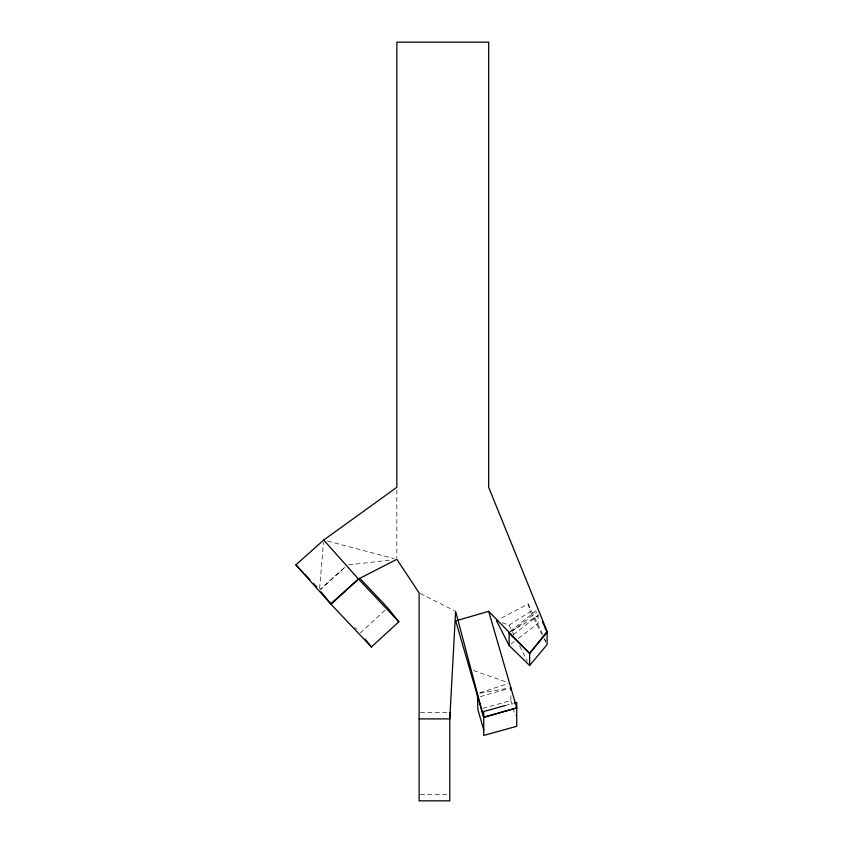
<?xml version="1.0" encoding="UTF-8"?>
<svg xmlns="http://www.w3.org/2000/svg" width="843" height="843" viewBox="0 0 843 843"><rect width="100%" height="100%" fill="white"/><g stroke="black" fill="none" stroke-linecap="round" stroke-linejoin="round"><path stroke-width="0.63" stroke-dasharray="4.21 3.16" d="M319.592 588.54L323.48 542.671M319.866 590.279L345.409 566.781L320.435 588.994M360.224 633.019L385.757 609.521M510.141 631.555L536.064 610.68M512.249 631.007L537.023 612.029M513.282 634.653L538.055 615.675L509.151 632.355M511.216 643.936L514.314 641.555M518.434 638.393L538.055 623.367L538.055 612.345M502.175 622.703L509.024 625.179L530.3 611.66L528.171 603.988L498.719 619.457M479.888 692.777L508.287 683.557M480.341 696.634L508.424 688.478M482.976 708.289L510.869 700.554L510.869 692.883M505.305 705.507L512.913 703.389M479.994 693.136L509.583 687.993M348.602 564.884L390.32 560.058M420.415 712.525L447.222 712.525M420.415 794.485L447.222 794.485M327.495 541.037L394.324 558.635M473.555 670.533L507.043 682.282M420.278 593.514L454.472 610.743M354.84 627.318L356.631 629.226M528.171 603.988L542.586 633.989M530.3 611.66L541.891 634.379M544.209 638.92L545.948 642.324M509.024 625.179L513.735 634.4M519.615 645.928L527.265 660.912M544.599 638.699L545.6 641.059M510.869 700.554L512.692 706.845M513.06 708.109L515.252 715.665M396.842 489.931L396.842 557.992"/><path stroke-width="1.26" d="M496.453 620.648L509.151 645.517L529.625 665.527L529.625 653.399L547.107 631.396L488.677 487.317L488.677 42.15L396.842 42.15L396.842 487.317L323.712 540.047L295.893 564.863L330.667 603.841L358.486 579.025L396.842 559.299L419.129 592.935L419.129 800.85L449.783 800.85L449.783 712.525M509.151 633.388L529.625 653.399L547.107 632.471L542.586 621.849M529.625 665.527L547.107 644.6L547.107 631.396M359.845 578.33L387.643 607.782L398.834 621.776L371.405 647.013L331.057 604.273L358.486 579.025L323.712 540.047M488.677 611.312L455.705 620.88L483.756 717.498L516.717 707.93L488.677 611.312L529.625 653.399M505.305 705.507L483.756 711.492L483.756 735.444L516.717 726.287L516.717 702.335L514.177 703.041M483.756 717.077L516.717 707.93M419.129 718.9L449.783 718.9L455.61 611.312L483.756 717.498M358.486 579.025L398.834 621.776M295.893 564.863L302.879 572.271M304.629 574.115L309.866 579.668M313.364 583.377L316.852 587.076M365.019 639.015L371.405 647.013M321.078 591.849L331.057 604.273M483.756 729.848L477.907 709.701L477.412 693.578M510.869 687.772L510.869 690.322M509.151 632.355L509.151 645.517"/></g></svg>
